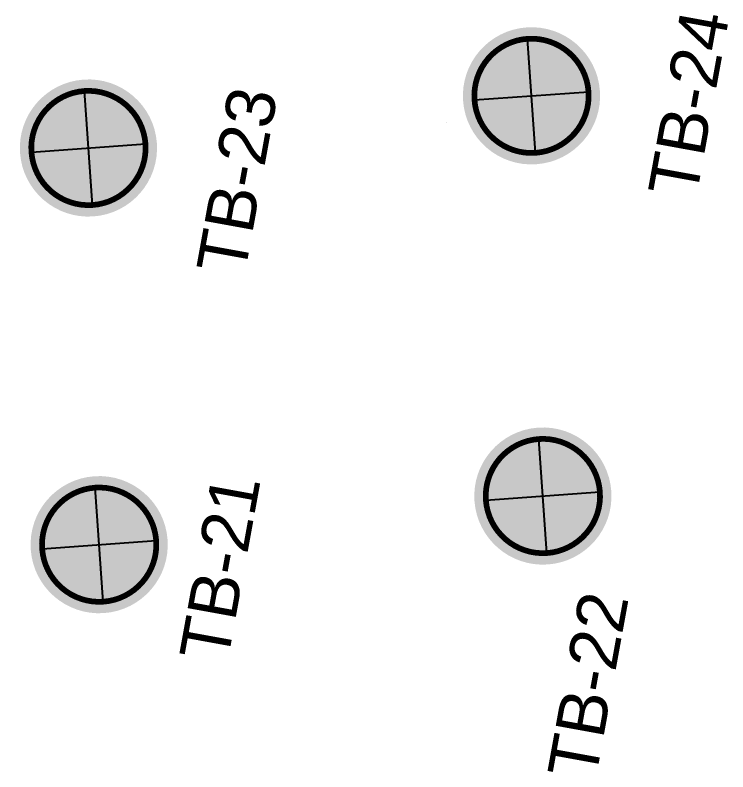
# Model space of a CAD drawing. Header units: millimetres. Extents: x 219800 to 220983, y 445090 to 449885.
# Drawn here: x 219878.9 to 219931.2, y 447220 to 447275.6 of the extents above; entities that cross this region are included whole.
import ezdxf

# ---------------------------------------------------------------- set-up
doc = ezdxf.new("R2010")
doc.units = ezdxf.units.MM
doc.linetypes.add('HIDDEN', pattern=[0.375, 0.25, -0.125])
for name, color, linetype in [('!NTB', 1, 'Continuous'), ('!전탐', 4, 'HIDDEN'), ('보링점', 2, 'Continuous')]:
    doc.layers.add(name, color=color, linetype=linetype)
doc.styles.get("Standard").update_dxf_attribs({"font": 'arial.ttf'})

# ---------------------------------------------------------------- blocks, each defined once
blk = doc.blocks.new('NTB')
at = {"layer": '!NTB'}
blk.add_hatch(color=255, dxfattribs=at).paths.add_polyline_path([(-6, 0, 1), (6, 0, 1)])
h = blk.add_hatch(color=256, dxfattribs=at)
h.paths.add_polyline_path([(0, 4.9, 0.414214), (-4.9, 0), (0, 0)])
h.paths.add_polyline_path([(4.9, 0), (0, 0), (0, -4.9, 0.414214)])
at = {"layer": '!NTB', "const_width": 0.5, "flags": 128}
blk.add_lwpolyline([(-5, 0, -1), (5, 0, -1)], format="xyb", close=True, dxfattribs=at)
at = {"layer": '!NTB'}
for points in [[(0, 5), (0, -5)], [(-5, 0), (5, 0)]]:
    blk.add_lwpolyline(points, dxfattribs=at)

msp = doc.modelspace()

# ---------------------------------------------------------------- linework, layer by layer
at = {"layer": '!전탐', "color": 6}
msp.add_line((219910.539, 447267.764, 195), (219910.539, 447267.764, 195), dxfattribs=at)

# ---------------------------------------------------------------- block references
at = {"layer": '!NTB', "color": 1, "xscale": 0.84, "yscale": 0.84, "zscale": 0.84, "rotation": 94.09000000044573}
for p in [(219916.808, 447269.698), (219884.256, 447265.864), (219917.645, 447240.291), (219885.043, 447236.718)]:
    msp.add_blockref('NTB', p, dxfattribs=at)

# ---------------------------------------------------------------- texts
at = {"layer": '보링점'}
for s, p in [('TB-24', (219928.899, 447262.089)), ('TB-23', (219895.72, 447256.428)), ('TB-21', (219894.463, 447227.984)), ('TB-22', (219921.508, 447219.34))]:
    msp.add_text(s, height=3.6, rotation=79.6906, dxfattribs=at).set_placement(p)

doc.saveas('drawing.dxf')
